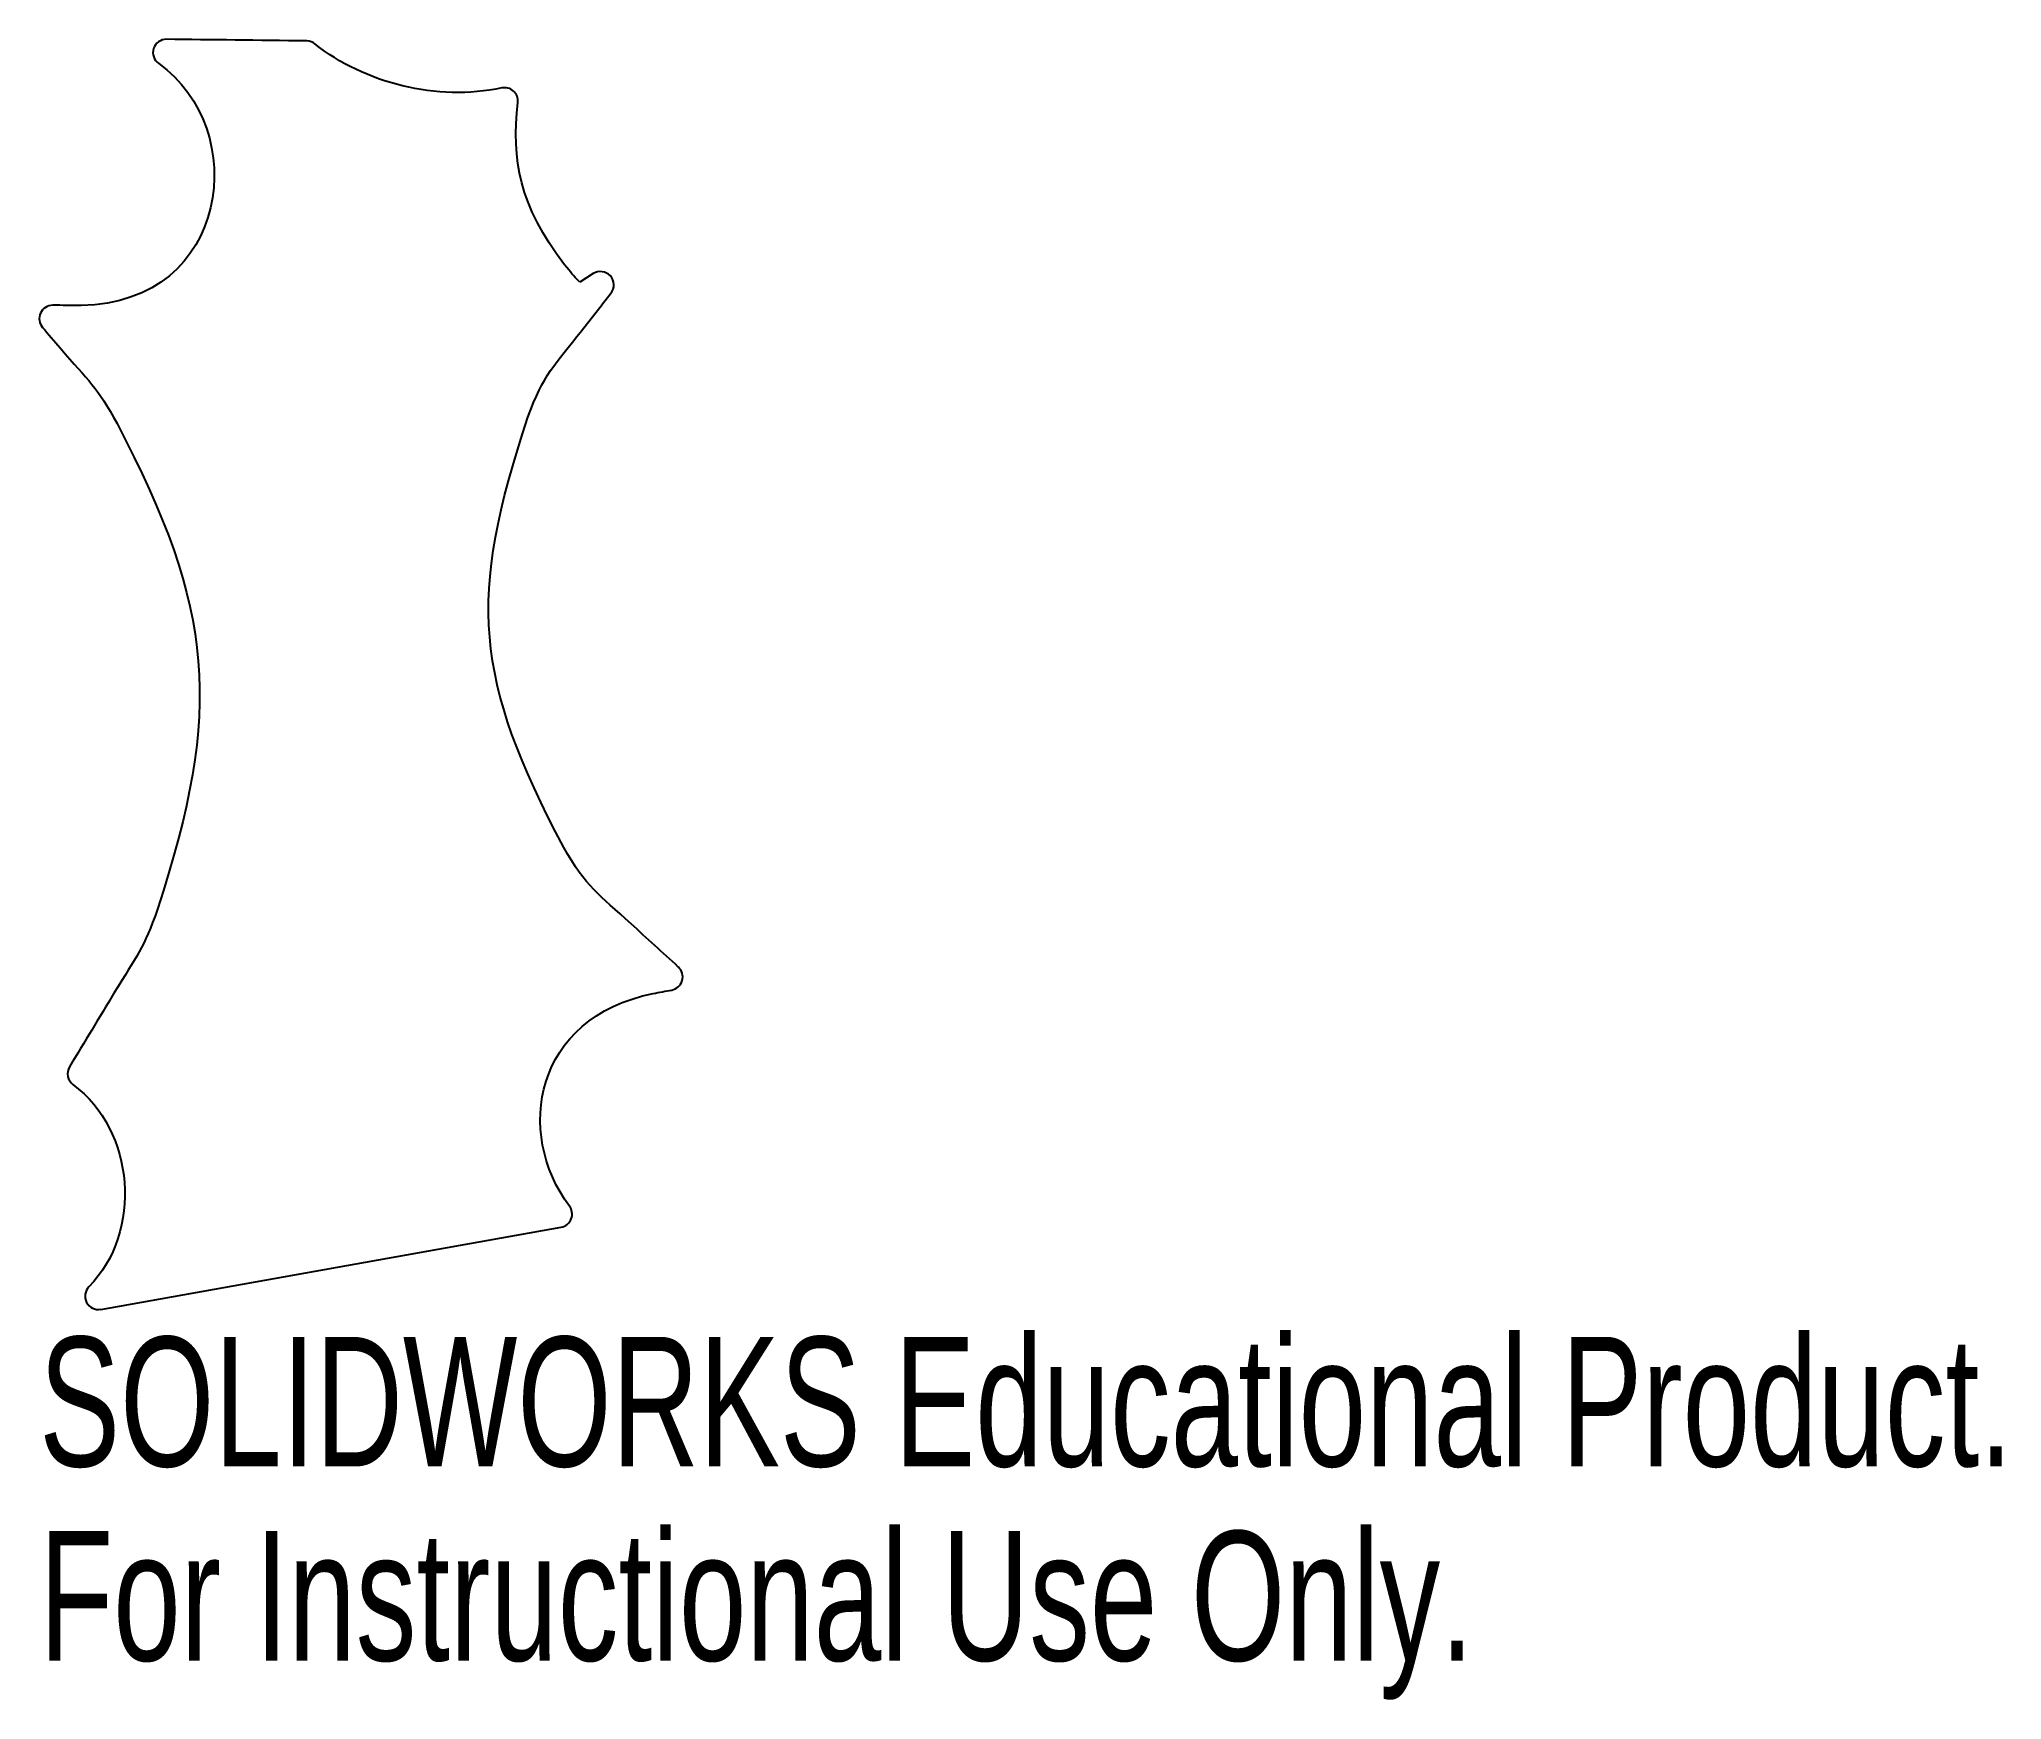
# Model space of a CAD drawing. Header units: millimetres. Extents: x 3.2 to 76.5, y -38.5 to 23.5.
import ezdxf

# ---------------------------------------------------------------- set-up
doc = ezdxf.new("R2010")
doc.units = ezdxf.units.MM
doc.styles.add('SLDTEXTSTYLE0', font='TXT', dxfattribs={"width": 0.7})

msp = doc.modelspace()

# ---------------------------------------------------------------- linework, layer by layer
at = {"color": 7, "linetype": 'Continuous', "lineweight": 25}
for p, q in [((23.864, 14.713), (23.36, 14.393)), ((5.48, -23.939), (22.664, -20.875))]:
    msp.add_line(p, q, dxfattribs=at)
for centre, start, end in [((7.928, 22.96), 89.32732, 234.95236), ((13.165, 22.896), 51.43247, 89.30112), ((20.552, 21.152), 354.07868, 101.86857), ((24.133, 14.291), 321.80733, 122.50538), ((3.682, 13.032), 89.64757, 220.8347), ((26.704, -11.532), 280.25308, 47.61415), ((22.576, -20.382), 280.1099, 36.81857), ((5.393, -23.446), 135.35812, 280.07856)]:
    msp.add_arc(centre, 0.5, start, end, dxfattribs=at)
for points in [[(13.171, 23.396), (11.354, 23.418), (9.609, 23.44), (7.934, 23.46)], [(20.449, 21.641), (18.039, 21.133), (15.311, 21.822), (13.476, 23.287)], [(7.641, 22.55), (11.071, 20.145), (10.348, 13.619), (4.741, 13.526)], [(22.796, 15.043), (21.081, 17.291), (20.825, 18.934), (21.049, 21.1)], [(23.36, 14.393), (23.099, 14.672), (23.036, 14.744), (22.796, 15.043)], [(23.436, 12.592), (23.799, 13.055), (24.163, 13.519), (24.526, 13.982)], [(4.741, 13.526), (4.389, 13.528), (4.037, 13.53), (3.685, 13.532)], [(3.304, 12.705), (3.523, 12.452), (3.742, 12.199), (3.961, 11.945)], [(21.426, 9.36), (22.004, 10.955), (22.443, 11.322), (23.436, 12.592)], [(3.961, 11.945), (5.036, 10.702), (5.333, 10.489), (6.088, 9.118)], [(6.088, 9.118), (9.726, 2.163), (10.035, -1.527), (7.598, -9)], [(22.764, -6.701), (19.427, -0.388), (19.174, 2.571), (21.426, 9.36)], [(25.281, -9.556), (24.088, -8.464), (23.601, -8.185), (22.764, -6.701)], [(7.598, -9), (7.082, -10.476), (6.832, -10.724), (5.971, -12.145)], [(27.041, -11.163), (26.454, -10.627), (25.868, -10.092), (25.281, -9.556)], [(5.971, -12.145), (5.418, -13.06), (4.864, -13.975), (4.311, -14.889)], [(22.977, -20.083), (20.926, -17.343), (21.655, -13.055), (26.105, -12.149)], [(26.105, -12.149), (26.334, -12.107), (26.563, -12.066), (26.793, -12.024)], [(4.311, -14.889), (4.182, -15.102), (4.241, -15.402), (4.442, -15.551)], [(4.442, -15.551), (6.762, -17.263), (7.046, -21.059), (5.037, -23.095)]]:
    msp.add_open_spline(points, degree=3, dxfattribs=at)

# ---------------------------------------------------------------- texts
at = {"color": 7, "linetype": 'Continuous', "char_height": 4.83362, "attachment_point": 1, "style": 'SLDTEXTSTYLE0'}
for s, insert in [('SOLIDWORKS Educational Product.', (3.182, -24.966)), ('For Instructional Use Only.', (3.182, -32.216))]:
    msp.add_mtext(s, dxfattribs=dict(at, insert=insert))

doc.saveas('drawing.dxf')
